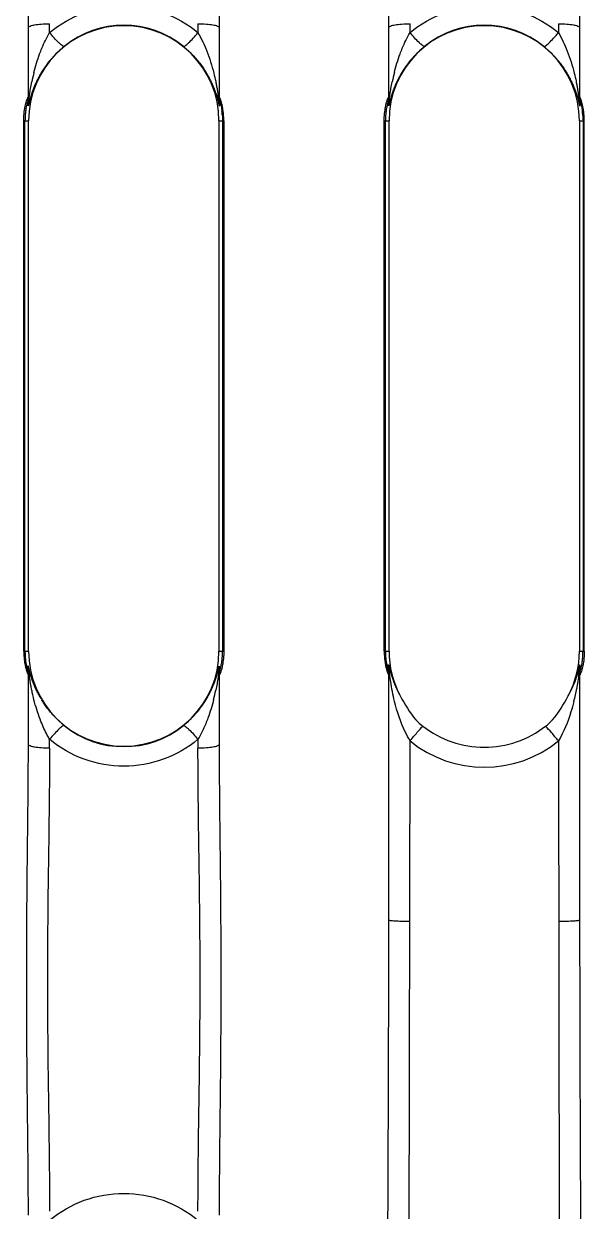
# Model space of a CAD drawing. Header units: millimetres. Extents: x 309 to 11345, y -1340 to 1318.
# Drawn here: x 10820.5 to 10847.1, y -484.8 to -428.5 of the extents above; entities that cross this region are included whole.
import ezdxf

# ---------------------------------------------------------------- set-up
doc = ezdxf.new("R2010")
doc.units = ezdxf.units.MM
doc.header["$LTSCALE"] = 16.335
doc.linetypes.add('HIDDEN', pattern=[0.2, 0.1, -0.1])
doc.layers.get('0').update_dxf_attribs({"linetype": 'CONTINUOUS'})
doc.layers.add('DEFAULT_2', color=8, linetype='HIDDEN')

msp = doc.modelspace()

# ---------------------------------------------------------------- linework, layer by layer
at = {"color": 7, "linetype": 'Continuous'}
for p, q in [((10820.739, -432.231), (10820.739, -428.691)), ((10821.745, -428.934), (10821.745, -428.512)), ((10828.783, -428.512), (10828.783, -428.934)), ((10829.789, -428.691), (10829.789, -432.231)), ((10837.833, -432.231), (10837.833, -428.691)), ((10838.838, -428.934), (10838.838, -428.512)), ((10845.877, -428.512), (10845.877, -428.934)), ((10846.882, -428.691), (10846.882, -432.231)), ((10820.52, -458.257), (10820.52, -433.119)), ((10820.52, -433.119), (10820.75, -433.119)), ((10820.579, -458.257), (10820.579, -433.119)), ((10820.75, -458.257), (10820.75, -433.119)), ((10829.777, -433.119), (10829.777, -458.257)), ((10829.777, -433.119), (10830.007, -433.119)), ((10829.949, -433.119), (10829.949, -458.257)), ((10830.007, -433.119), (10830.007, -458.257)), ((10837.614, -458.257), (10837.614, -433.119)), ((10837.614, -433.119), (10837.844, -433.119)), ((10837.672, -458.257), (10837.672, -433.119)), ((10837.844, -458.257), (10837.844, -433.119)), ((10846.871, -433.119), (10846.871, -458.257)), ((10846.871, -433.119), (10847.101, -433.119)), ((10847.042, -433.119), (10847.042, -458.257)), ((10847.101, -458.257), (10847.101, -433.119)), ((10820.52, -458.257), (10820.75, -458.257)), ((10829.777, -458.257), (10830.007, -458.257)), ((10837.614, -458.257), (10837.844, -458.257)), ((10846.871, -458.257), (10847.101, -458.257)), ((10820.739, -462.685), (10820.739, -459.145)), ((10829.789, -459.145), (10829.789, -462.685)), ((10837.833, -471.019), (10837.833, -459.084)), ((10846.882, -459.084), (10846.882, -471.019)), ((10821.745, -462.865), (10821.745, -462.442)), ((10828.783, -462.442), (10828.783, -462.865)), ((10838.777, -501.996), (10838.838, -462.516)), ((10845.877, -462.516), (10845.938, -501.996))]:
    msp.add_line(p, q, dxfattribs=at)
for centre, radius, start, end in [((10825.264, -433.119), 4.514, 0, 180), ((10825.264, -433.067), 4.481, 50.8645, 129.1355), ((10842.357, -433.119), 4.514, 0, 180), ((10842.357, -433.067), 4.481, 50.8645, 129.1355), ((10830.08, -433.117), 9.364, 165.801, 168.5758), ((10847.174, -433.117), 9.364, 165.801, 168.5758), ((10819.704, -432.006), 1.035, 348.0413, 359.9855), ((10796.567, -433.296), 24.174, 2.1155, 2.5502), ((10819.747, -432.233), 0.992, 350.0929, 0.0811), ((10830.823, -432.006), 1.035, 180.0136, 191.9603), ((10830.781, -432.233), 0.992, 179.9201, 189.9059), ((10855.058, -433.338), 25.272, 177.7374, 177.8828), ((10852.879, -433.251), 23.091, 177.4423, 177.7382), ((10836.798, -432.006), 1.035, 348.0413, 359.9855), ((10815.803, -433.212), 22.03, 2.1049, 2.5802), ((10836.836, -432.231), 0.997, 350.0466, 359.9882), ((10847.917, -432.006), 1.035, 180.0207, 191.9619), ((10847.879, -432.231), 0.997, 180.0114, 189.9533), ((10868.929, -433.213), 22.046, 177.7295, 177.895), ((10869.523, -433.238), 22.641, 177.424, 177.7254), ((10825.919, -433.15), 4.031, 4.0408, 7.3098), ((10843.012, -433.15), 4.031, 4.0409, 7.3098), ((10825.264, -458.257), 4.514, 180, 0), ((10842.357, -458.257), 4.514, 180, 208.095), ((10842.357, -458.257), 4.514, 331.9003, 0), ((10797.649, -458.125), 23.091, 357.4423, 357.7382), ((10819.705, -459.37), 1.035, 0.0136, 11.9603), ((10795.469, -458.039), 25.272, 357.7374, 357.8828), ((10819.731, -459.146), 1.008, 0.0609, 9.8902), ((10830.781, -459.144), 0.992, 170.0929, 180.0812), ((10830.823, -459.37), 1.035, 168.0412, 179.986), ((10853.961, -458.08), 24.174, 182.1155, 182.5502), ((10816.02, -458.172), 21.812, 357.4164, 357.8109), ((10836.797, -459.37), 1.035, 4.0038, 11.9625), ((10815.784, -458.164), 22.048, 357.8136, 358.0275), ((10847.917, -459.37), 1.035, 168.0405, 176.0034), ((10868.536, -458.179), 21.653, 181.9711, 182.3942), ((10870.481, -458.095), 23.6, 182.399, 182.5752), ((10837.171, -458.296), 9.727, 346.0175, 349.7372), ((10820.453, -458.26), 9.359, 345.7983, 348.5588), ((10842.494, -458.05), 4.733, 205.5749, 209.5312), ((10842.084, -457.978), 4.887, 330.5216, 333.608), ((10825.264, -458.309), 4.481, 230.8656, 309.1337), ((10842.357, -458.201), 5.568, 230.8011, 309.2006)]:
    msp.add_arc(centre, radius, start, end, dxfattribs=at)
for points, knots in [([(10820.739, -428.691), (10820.739, -426.837), (10820.688, -423.118), (10820.645, -417.534), (10820.688, -411.95), (10820.739, -408.231), (10820.739, -406.377)], [0, 0, 0, 0, 0.249324, 0.499998, 0.750687, 1, 1, 1, 1]), ([(10829.789, -406.377), (10829.789, -408.231), (10829.839, -411.95), (10829.883, -417.534), (10829.839, -423.118), (10829.789, -426.837), (10829.789, -428.691)], [0, 0, 0, 0, 0.249311, 0.500002, 0.750674, 1, 1, 1, 1]), ([(10837.833, -428.691), (10837.833, -426.837), (10837.782, -423.118), (10837.738, -417.534), (10837.782, -411.95), (10837.833, -408.231), (10837.833, -406.377)], [0, 0, 0, 0, 0.249324, 0.499998, 0.750687, 1, 1, 1, 1]), ([(10846.882, -406.377), (10846.882, -408.232), (10846.933, -411.95), (10846.977, -417.534), (10846.933, -423.118), (10846.882, -426.837), (10846.882, -428.691)], [0, 0, 0, 0, 0.249332, 0.5, 0.750668, 1, 1, 1, 1]), ([(10821.745, -428.934), (10822.232, -428.532), (10823.355, -427.887), (10825.264, -427.552), (10827.172, -427.887), (10828.296, -428.532), (10828.783, -428.934)], [0, 0, 0, 0, 0.249605, 0.500006, 0.750405, 1, 1, 1, 1]), ([(10838.838, -428.934), (10839.325, -428.532), (10840.449, -427.887), (10842.357, -427.552), (10844.266, -427.887), (10845.39, -428.532), (10845.877, -428.934)], [0, 0, 0, 0, 0.249605, 0.500006, 0.750405, 1, 1, 1, 1]), ([(10820.739, -428.691), (10820.739, -428.655), (10820.869, -428.596), (10821.057, -428.557), (10821.376, -428.519), (10821.611, -428.512), (10821.745, -428.512)], [0, 0, 0, 0, 0.105188, 0.315079, 0.615705, 1, 1, 1, 1]), ([(10821.275, -429.941), (10821.308, -429.852), (10821.445, -429.507), (10821.607, -429.173), (10821.745, -428.934)], [0, 0, 0, 0, 0.256404, 1, 1, 1, 1]), ([(10822.435, -429.591), (10822.423, -429.594), (10822.387, -429.578), (10822.332, -429.542), (10822.256, -429.479), (10822.127, -429.36), (10821.953, -429.176), (10821.815, -429.018), (10821.745, -428.934)], [0, 0, 0, 0, 0.038918, 0.110646, 0.213333, 0.343087, 0.66087, 1, 1, 1, 1]), ([(10828.092, -429.591), (10828.103, -429.594), (10828.135, -429.581), (10828.185, -429.549), (10828.257, -429.493), (10828.384, -429.377), (10828.563, -429.189), (10828.708, -429.024), (10828.783, -428.934)], [0, 0, 0, 0, 0.034384, 0.097734, 0.191301, 0.314583, 0.635993, 1, 1, 1, 1]), ([(10828.783, -428.512), (10828.917, -428.512), (10829.151, -428.519), (10829.471, -428.557), (10829.659, -428.596), (10829.788, -428.655), (10829.789, -428.691)], [0, 0, 0, 0, 0.384295, 0.684921, 0.894812, 1, 1, 1, 1]), ([(10837.833, -428.691), (10837.833, -428.655), (10837.963, -428.596), (10838.15, -428.557), (10838.47, -428.519), (10838.705, -428.512), (10838.838, -428.512)], [0, 0, 0, 0, 0.105188, 0.315079, 0.615705, 1, 1, 1, 1]), ([(10838.369, -429.941), (10838.402, -429.852), (10838.538, -429.507), (10838.701, -429.173), (10838.838, -428.934)], [0, 0, 0, 0, 0.256404, 1, 1, 1, 1]), ([(10839.529, -429.591), (10839.517, -429.594), (10839.481, -429.578), (10839.426, -429.542), (10839.349, -429.479), (10839.22, -429.36), (10839.047, -429.176), (10838.908, -429.018), (10838.838, -428.934)], [0, 0, 0, 0, 0.038918, 0.110646, 0.213333, 0.343087, 0.66087, 1, 1, 1, 1]), ([(10845.186, -429.591), (10845.196, -429.594), (10845.228, -429.581), (10845.279, -429.549), (10845.35, -429.493), (10845.477, -429.377), (10845.656, -429.189), (10845.801, -429.024), (10845.877, -428.934)], [0, 0, 0, 0, 0.034384, 0.097734, 0.191301, 0.314583, 0.635993, 1, 1, 1, 1]), ([(10845.877, -428.512), (10846.01, -428.512), (10846.245, -428.519), (10846.564, -428.557), (10846.752, -428.596), (10846.882, -428.655), (10846.882, -428.691)], [0, 0, 0, 0, 0.384295, 0.684921, 0.894812, 1, 1, 1, 1]), ([(10822.435, -429.591), (10822.336, -429.671), (10821.956, -430.007), (10821.628, -430.401), (10821.422, -430.719)], [0, 0, 0, 0, 0.252974, 1, 1, 1, 1]), ([(10839.529, -429.591), (10839.429, -429.671), (10839.049, -430.007), (10838.721, -430.401), (10838.516, -430.719)], [0, 0, 0, 0, 0.252974, 1, 1, 1, 1]), ([(10820.739, -432.232), (10820.739, -432.344), (10820.802, -431.807), (10820.837, -431.609), (10820.88, -431.37), (10820.901, -431.263)], [0, 0, 0, 0, 0.34385, 0.666576, 1, 1, 1, 1]), ([(10829.534, -430.853), (10829.566, -430.982), (10829.61, -431.176), (10829.661, -431.436), (10829.694, -431.631), (10829.725, -431.828), (10829.746, -431.985), (10829.763, -432.122), (10829.772, -432.18), (10829.785, -432.3), (10829.789, -432.244), (10829.789, -432.231)], [0, 0, 0, 0, 0.269433, 0.403924, 0.538166, 0.671965, 0.804684, 0.869898, 0.931992, 0.974014, 1, 1, 1, 1]), ([(10837.833, -432.232), (10837.833, -432.344), (10837.895, -431.807), (10837.931, -431.609), (10837.973, -431.37), (10837.995, -431.263)], [0, 0, 0, 0, 0.34385, 0.666576, 1, 1, 1, 1]), ([(10846.627, -430.853), (10846.659, -430.982), (10846.703, -431.176), (10846.754, -431.436), (10846.788, -431.631), (10846.818, -431.828), (10846.84, -431.985), (10846.857, -432.122), (10846.865, -432.18), (10846.879, -432.3), (10846.882, -432.244), (10846.882, -432.231)], [0, 0, 0, 0, 0.269433, 0.403925, 0.538166, 0.671965, 0.804685, 0.869898, 0.931993, 0.974015, 1, 1, 1, 1]), ([(10820.52, -433.119), (10820.52, -432.886), (10820.551, -432.563), (10820.643, -432.2), (10820.687, -432.066), (10820.71, -432.018)], [0, 0, 0, 0, 0.624758, 0.85802, 1, 1, 1, 1]), ([(10820.717, -432.221), (10820.716, -432.215), (10820.714, -432.198), (10820.688, -432.236), (10820.679, -432.286), (10820.648, -432.395), (10820.625, -432.533), (10820.61, -432.64), (10820.604, -432.697)], [0, 0, 0, 0, 0.030803, 0.058491, 0.180435, 0.388705, 0.667761, 1, 1, 1, 1]), ([(10820.71, -432.018), (10820.716, -432.007), (10820.729, -431.969), (10820.739, -431.999), (10820.739, -432.007)], [0, 0, 0, 0, 0.641827, 1, 1, 1, 1]), ([(10830.007, -433.119), (10830.007, -433.037), (10830.001, -432.875), (10829.979, -432.649), (10829.937, -432.422), (10829.91, -432.271), (10829.789, -431.919), (10829.789, -432.007)], [0, 0, 0, 0, 0.215172, 0.421412, 0.609621, 0.770699, 1, 1, 1, 1]), ([(10829.811, -432.221), (10829.811, -432.215), (10829.813, -432.199), (10829.837, -432.229), (10829.844, -432.274), (10829.874, -432.368), (10829.895, -432.491), (10829.91, -432.585), (10829.917, -432.637)], [0, 0, 0, 0, 0.034043, 0.059513, 0.177445, 0.383241, 0.662653, 1, 1, 1, 1]), ([(10837.614, -433.119), (10837.614, -432.886), (10837.644, -432.563), (10837.736, -432.2), (10837.781, -432.066), (10837.804, -432.018)], [0, 0, 0, 0, 0.624758, 0.85802, 1, 1, 1, 1]), ([(10837.81, -432.221), (10837.81, -432.215), (10837.807, -432.198), (10837.782, -432.236), (10837.773, -432.286), (10837.742, -432.395), (10837.719, -432.533), (10837.704, -432.64), (10837.697, -432.697)], [0, 0, 0, 0, 0.030803, 0.058491, 0.180435, 0.388705, 0.667761, 1, 1, 1, 1]), ([(10837.804, -432.018), (10837.809, -432.007), (10837.823, -431.969), (10837.833, -431.999), (10837.833, -432.007)], [0, 0, 0, 0, 0.641826, 1, 1, 1, 1]), ([(10846.911, -432.018), (10846.905, -432.007), (10846.892, -431.969), (10846.882, -431.999), (10846.882, -432.007)], [0, 0, 0, 0, 0.642381, 1, 1, 1, 1]), ([(10846.905, -432.221), (10846.905, -432.215), (10846.906, -432.199), (10846.931, -432.229), (10846.938, -432.274), (10846.967, -432.368), (10846.989, -432.491), (10847.004, -432.585), (10847.01, -432.637)], [0, 0, 0, 0, 0.034041, 0.059512, 0.177444, 0.383239, 0.662651, 1, 1, 1, 1]), ([(10847.101, -433.119), (10847.101, -432.886), (10847.07, -432.563), (10846.979, -432.2), (10846.934, -432.066), (10846.911, -432.018)], [0, 0, 0, 0, 0.624553, 0.857924, 1, 1, 1, 1]), ([(10820.604, -432.697), (10820.6, -432.731), (10820.586, -432.871), (10820.579, -433.012), (10820.579, -433.119)], [0, 0, 0, 0, 0.240834, 1, 1, 1, 1]), ([(10837.697, -432.697), (10837.693, -432.731), (10837.679, -432.871), (10837.672, -433.012), (10837.672, -433.119)], [0, 0, 0, 0, 0.240834, 1, 1, 1, 1]), ([(10820.52, -458.257), (10820.52, -458.339), (10820.527, -458.501), (10820.548, -458.727), (10820.59, -458.955), (10820.618, -459.105), (10820.739, -459.457), (10820.739, -459.37)], [0, 0, 0, 0, 0.215053, 0.421757, 0.609813, 0.770749, 1, 1, 1, 1]), ([(10820.579, -458.257), (10820.579, -458.319), (10820.584, -458.451), (10820.597, -458.693), (10820.709, -459.336), (10820.717, -459.156)], [0, 0, 0, 0, 0.205311, 0.405114, 1, 1, 1, 1]), ([(10830.007, -458.257), (10830.007, -458.491), (10829.977, -458.814), (10829.885, -459.177), (10829.84, -459.31), (10829.817, -459.358)], [0, 0, 0, 0, 0.625051, 0.858243, 1, 1, 1, 1]), ([(10829.924, -458.678), (10829.928, -458.644), (10829.942, -458.504), (10829.949, -458.364), (10829.949, -458.257)], [0, 0, 0, 0, 0.240886, 1, 1, 1, 1]), ([(10837.614, -458.257), (10837.614, -458.339), (10837.62, -458.501), (10837.642, -458.727), (10837.684, -458.955), (10837.711, -459.105), (10837.833, -459.457), (10837.833, -459.37)], [0, 0, 0, 0, 0.215053, 0.421757, 0.609813, 0.770749, 1, 1, 1, 1]), ([(10837.672, -458.257), (10837.672, -458.375), (10837.686, -458.6), (10837.715, -458.846), (10837.756, -459.033), (10837.766, -459.086), (10837.804, -459.185), (10837.809, -459.167)], [0, 0, 0, 0, 0.382115, 0.715118, 0.843957, 0.938398, 1, 1, 1, 1]), ([(10847.101, -458.257), (10847.101, -458.492), (10847.07, -458.816), (10846.978, -459.179), (10846.933, -459.313), (10846.91, -459.36)], [0, 0, 0, 0, 0.62643, 0.859562, 1, 1, 1, 1]), ([(10847.018, -458.678), (10847.021, -458.644), (10847.035, -458.504), (10847.042, -458.364), (10847.042, -458.257)], [0, 0, 0, 0, 0.240886, 1, 1, 1, 1]), ([(10829.811, -459.156), (10829.811, -459.161), (10829.814, -459.178), (10829.839, -459.14), (10829.848, -459.09), (10829.88, -458.981), (10829.903, -458.842), (10829.918, -458.736), (10829.924, -458.678)], [0, 0, 0, 0, 0.030725, 0.05846, 0.180454, 0.388744, 0.667802, 1, 1, 1, 1]), ([(10846.905, -459.156), (10846.905, -459.161), (10846.907, -459.178), (10846.933, -459.14), (10846.942, -459.09), (10846.973, -458.981), (10846.996, -458.842), (10847.011, -458.736), (10847.018, -458.678)], [0, 0, 0, 0, 0.030725, 0.05846, 0.180454, 0.388744, 0.667802, 1, 1, 1, 1]), ([(10821.036, -460.686), (10820.994, -460.532), (10820.939, -460.299), (10820.876, -459.988), (10820.835, -459.759), (10820.8, -459.531), (10820.777, -459.353), (10820.758, -459.211), (10820.755, -459.16), (10820.739, -459.095), (10820.739, -459.134), (10820.739, -459.145)], [0, 0, 0, 0, 0.292118, 0.43776, 0.581278, 0.721057, 0.856797, 0.920099, 0.965443, 0.979589, 1, 1, 1, 1]), ([(10829.789, -459.145), (10829.789, -459.032), (10829.726, -459.57), (10829.69, -459.77), (10829.647, -460.009), (10829.626, -460.117)], [0, 0, 0, 0, 0.344427, 0.666857, 1, 1, 1, 1]), ([(10829.817, -459.358), (10829.812, -459.37), (10829.798, -459.408), (10829.789, -459.377), (10829.789, -459.37)], [0, 0, 0, 0, 0.639552, 1, 1, 1, 1]), ([(10838.104, -460.641), (10838.066, -460.488), (10838, -460.198), (10837.913, -459.677), (10837.888, -459.502), (10837.833, -459.017), (10837.833, -459.084)], [0, 0, 0, 0, 0.29827, 0.592692, 0.874293, 1, 1, 1, 1]), ([(10846.882, -459.083), (10846.882, -458.968), (10846.83, -459.503), (10846.796, -459.701), (10846.761, -459.927), (10846.742, -460.029)], [0, 0, 0, 0, 0.361111, 0.675634, 1, 1, 1, 1]), ([(10846.91, -459.36), (10846.905, -459.371), (10846.891, -459.407), (10846.882, -459.377), (10846.882, -459.37)], [0, 0, 0, 0, 0.626955, 1, 1, 1, 1]), ([(10838.375, -460.383), (10838.588, -460.78), (10838.888, -461.312), (10839.328, -461.727), (10839.447, -461.819)], [0, 0, 0, 0, 0.749608, 1, 1, 1, 1]), ([(10845.267, -461.819), (10845.386, -461.727), (10845.826, -461.312), (10846.127, -460.78), (10846.339, -460.383)], [0, 0, 0, 0, 0.250455, 1, 1, 1, 1]), ([(10828.092, -461.785), (10828.192, -461.705), (10828.572, -461.37), (10828.9, -460.975), (10829.105, -460.658)], [0, 0, 0, 0, 0.252968, 1, 1, 1, 1]), ([(10838.838, -462.516), (10838.756, -462.376), (10838.444, -461.779), (10838.227, -461.135), (10838.104, -460.641)], [0, 0, 0, 0, 0.242179, 1, 1, 1, 1]), ([(10846.61, -460.646), (10846.568, -460.812), (10846.388, -461.458), (10846.129, -462.085), (10845.877, -462.516)], [0, 0, 0, 0, 0.255105, 1, 1, 1, 1]), ([(10821.745, -462.442), (10821.707, -462.376), (10821.556, -462.102), (10821.426, -461.817), (10821.338, -461.598)], [0, 0, 0, 0, 0.242865, 1, 1, 1, 1]), ([(10829.252, -461.435), (10829.219, -461.524), (10829.083, -461.869), (10828.921, -462.203), (10828.783, -462.442)], [0, 0, 0, 0, 0.256402, 1, 1, 1, 1]), ([(10822.435, -461.785), (10822.425, -461.783), (10822.393, -461.795), (10822.342, -461.827), (10822.271, -461.883), (10822.144, -461.999), (10821.965, -462.188), (10821.82, -462.353), (10821.745, -462.442)], [0, 0, 0, 0, 0.034385, 0.097735, 0.191302, 0.314585, 0.635995, 1, 1, 1, 1]), ([(10828.092, -461.785), (10828.104, -461.782), (10828.14, -461.798), (10828.196, -461.835), (10828.272, -461.897), (10828.401, -462.017), (10828.575, -462.2), (10828.713, -462.359), (10828.783, -462.442)], [0, 0, 0, 0, 0.038918, 0.110645, 0.213333, 0.343086, 0.66087, 1, 1, 1, 1]), ([(10838.838, -462.516), (10838.951, -462.379), (10839.15, -462.143), (10839.354, -461.911), (10839.447, -461.819)], [0, 0, 0, 0, 0.576328, 1, 1, 1, 1]), ([(10839.447, -461.819), (10839.859, -462.137), (10840.792, -462.643), (10842.357, -462.906), (10843.923, -462.643), (10844.856, -462.137), (10845.267, -461.819)], [0, 0, 0, 0, 0.250023, 0.5, 0.749971, 1, 1, 1, 1]), ([(10845.877, -462.516), (10845.768, -462.384), (10845.569, -462.148), (10845.365, -461.916), (10845.267, -461.819)], [0, 0, 0, 0, 0.554752, 1, 1, 1, 1]), ([(10820.739, -484.999), (10820.739, -483.145), (10820.688, -479.426), (10820.645, -473.842), (10820.688, -468.258), (10820.739, -464.539), (10820.739, -462.685)], [0, 0, 0, 0, 0.249324, 0.499998, 0.750687, 1, 1, 1, 1]), ([(10821.745, -462.865), (10821.611, -462.865), (10821.376, -462.858), (10821.057, -462.82), (10820.869, -462.78), (10820.739, -462.721), (10820.739, -462.685)], [0, 0, 0, 0, 0.384296, 0.684921, 0.894812, 1, 1, 1, 1]), ([(10828.783, -462.442), (10828.296, -462.845), (10827.172, -463.49), (10825.264, -463.824), (10823.355, -463.489), (10822.232, -462.845), (10821.745, -462.442)], [0, 0, 0, 0, 0.249608, 0.500009, 0.750407, 1, 1, 1, 1]), ([(10829.789, -462.685), (10829.788, -462.721), (10829.659, -462.78), (10829.471, -462.82), (10829.151, -462.858), (10828.917, -462.865), (10828.783, -462.865)], [0, 0, 0, 0, 0.105188, 0.315079, 0.615704, 1, 1, 1, 1]), ([(10829.789, -462.685), (10829.789, -464.539), (10829.839, -468.258), (10829.883, -473.842), (10829.839, -479.426), (10829.789, -483.145), (10829.789, -484.999)], [0, 0, 0, 0, 0.249311, 0.500002, 0.750674, 1, 1, 1, 1]), ([(10821.745, -462.865), (10821.745, -464.688), (10821.681, -468.347), (10821.624, -473.842), (10821.681, -479.338), (10821.745, -482.996), (10821.745, -484.82)], [0, 0, 0, 0, 0.249107, 0.499999, 0.750892, 1, 1, 1, 1]), ([(10828.783, -484.82), (10828.783, -482.996), (10828.846, -479.338), (10828.904, -473.842), (10828.846, -468.347), (10828.783, -464.688), (10828.783, -462.865)], [0, 0, 0, 0, 0.249108, 0.5, 0.750892, 1, 1, 1, 1]), ([(10837.833, -532.973), (10837.833, -527.812), (10837.782, -517.487), (10837.737, -501.996), (10837.783, -486.506), (10837.833, -476.18), (10837.833, -471.019)], [0, 0, 0, 0, 0.249914, 0.5, 0.750086, 1, 1, 1, 1]), ([(10838.838, -471.084), (10838.705, -471.084), (10838.515, -471.082), (10838.279, -471.073), (10838.134, -471.066), (10838.018, -471.057), (10837.922, -471.047), (10837.872, -471.036), (10837.833, -471.027), (10837.833, -471.019)], [0, 0, 0, 0, 0.395335, 0.561502, 0.70304, 0.821266, 0.913141, 0.97432, 1, 1, 1, 1]), ([(10846.882, -471.019), (10846.882, -471.027), (10846.843, -471.036), (10846.792, -471.047), (10846.697, -471.057), (10846.58, -471.066), (10846.436, -471.073), (10846.199, -471.082), (10846.01, -471.084), (10845.877, -471.084)], [0, 0, 0, 0, 0.02568, 0.086859, 0.178734, 0.29696, 0.438498, 0.604665, 1, 1, 1, 1]), ([(10846.882, -471.019), (10846.882, -476.18), (10846.932, -486.506), (10846.977, -501.996), (10846.932, -517.487), (10846.882, -527.812), (10846.882, -532.973)], [0, 0, 0, 0, 0.249913, 0.5, 0.750087, 1, 1, 1, 1]), ([(10821.745, -485.242), (10822.232, -484.84), (10823.355, -484.195), (10825.264, -483.86), (10827.172, -484.194), (10828.296, -484.839), (10828.783, -485.242)], [0, 0, 0, 0, 0.249607, 0.500006, 0.750406, 1, 1, 1, 1])]:
    msp.add_open_spline(points, degree=3, knots=knots, dxfattribs=at)
for points in [[(10828.783, -428.934), (10828.944, -429.213), (10829.082, -429.505), (10829.2, -429.804)], [(10845.877, -428.934), (10846.037, -429.213), (10846.175, -429.505), (10846.293, -429.804)], [(10821.002, -430.82), (10821.077, -430.523), (10821.168, -430.228), (10821.275, -429.941)], [(10829.2, -429.804), (10829.335, -430.145), (10829.445, -430.497), (10829.534, -430.853)], [(10838.095, -430.82), (10838.171, -430.523), (10838.261, -430.228), (10838.369, -429.941)], [(10846.293, -429.804), (10846.428, -430.145), (10846.539, -430.497), (10846.627, -430.853)], [(10829.939, -432.865), (10829.945, -432.95), (10829.949, -433.035), (10829.949, -433.119)], [(10847.033, -432.865), (10847.039, -432.95), (10847.042, -433.035), (10847.042, -433.119)], [(10829.526, -460.556), (10829.45, -460.854), (10829.36, -461.148), (10829.252, -461.435)], [(10821.338, -461.598), (10821.219, -461.3), (10821.119, -460.995), (10821.036, -460.686)]]:
    msp.add_open_spline(points, degree=3, dxfattribs=at)
at = {"layer": 'DEFAULT_2', "color": 8, "linetype": 'HIDDEN'}
for centre, radius, start, end in [((10825.423, -433.304), 4.763, 147.1371, 150.6185), ((10825.108, -433.301), 4.759, 29.1846, 32.6176), ((10842.517, -433.304), 4.763, 147.1371, 150.6185), ((10842.202, -433.301), 4.759, 29.1846, 32.6176), ((10836.848, -459.084), 0.985, 0.0488, 9.4006), ((10836.804, -459.37), 1.029, 0.0053, 4.0038), ((10847.864, -459.084), 0.982, 170.5815, 179.9885), ((10847.911, -459.37), 1.029, 176.0034, 179.9948), ((10842.2, -458.039), 4.756, 333.6469, 337.8641), ((10825.416, -458.077), 4.755, 206.8392, 210.8929), ((10825.104, -458.073), 4.763, 327.1309, 330.6067)]:
    msp.add_arc(centre, radius, start, end, dxfattribs=at)
for points, knots in [([(10828.092, -429.591), (10828.193, -429.673), (10828.578, -430.012), (10828.91, -430.413), (10829.116, -430.736)], [0, 0, 0, 0, 0.252717, 1, 1, 1, 1]), ([(10845.186, -429.591), (10845.286, -429.673), (10845.672, -430.012), (10846.003, -430.413), (10846.21, -430.736)], [0, 0, 0, 0, 0.252717, 1, 1, 1, 1]), ([(10821.273, -430.967), (10821.203, -431.091), (10821.076, -431.343), (10820.922, -431.727), (10820.828, -432.042), (10820.77, -432.266), (10820.75, -432.364), (10820.736, -432.403)], [0, 0, 0, 0, 0.278546, 0.548723, 0.805103, 0.919661, 1, 1, 1, 1]), ([(10829.263, -430.981), (10829.341, -431.12), (10829.476, -431.386), (10829.653, -431.88), (10829.703, -432.036), (10829.801, -432.457), (10829.804, -432.403)], [0, 0, 0, 0, 0.313687, 0.616206, 0.894524, 1, 1, 1, 1]), ([(10838.366, -430.967), (10838.296, -431.091), (10838.169, -431.343), (10838.016, -431.727), (10837.921, -432.042), (10837.863, -432.266), (10837.843, -432.364), (10837.83, -432.403)], [0, 0, 0, 0, 0.278546, 0.548723, 0.805103, 0.919661, 1, 1, 1, 1]), ([(10846.356, -430.981), (10846.434, -431.12), (10846.569, -431.386), (10846.746, -431.88), (10846.796, -432.036), (10846.895, -432.457), (10846.897, -432.403)], [0, 0, 0, 0, 0.313687, 0.616206, 0.894524, 1, 1, 1, 1]), ([(10837.819, -458.923), (10837.826, -458.883), (10837.898, -459.212), (10837.938, -459.341), (10838.068, -459.749), (10838.167, -459.974), (10838.224, -460.093)], [0, 0, 0, 0, 0.099503, 0.374356, 0.68003, 1, 1, 1, 1]), ([(10821.173, -460.224), (10821.11, -460.097), (10820.999, -459.858), (10820.849, -459.417), (10820.817, -459.283), (10820.726, -458.932), (10820.724, -458.973)], [0, 0, 0, 0, 0.319038, 0.626564, 0.906686, 1, 1, 1, 1]), ([(10829.254, -460.41), (10829.324, -460.286), (10829.451, -460.035), (10829.605, -459.651), (10829.699, -459.336), (10829.757, -459.112), (10829.777, -459.013), (10829.791, -458.974)], [0, 0, 0, 0, 0.278231, 0.548124, 0.804319, 0.919028, 1, 1, 1, 1]), ([(10846.895, -458.923), (10846.895, -458.919), (10846.894, -458.908), (10846.879, -458.923), (10846.878, -458.949), (10846.864, -458.994), (10846.852, -459.049), (10846.831, -459.134), (10846.79, -459.297), (10846.717, -459.54), (10846.646, -459.733), (10846.606, -459.831)], [0, 0, 0, 0, 0.012178, 0.019722, 0.048243, 0.097488, 0.158495, 0.224418, 0.366579, 0.675376, 1, 1, 1, 1]), ([(10822.435, -461.785), (10822.325, -461.696), (10821.906, -461.323), (10821.551, -460.877), (10821.336, -460.518)], [0, 0, 0, 0, 0.253738, 1, 1, 1, 1])]:
    msp.add_open_spline(points, degree=3, knots=knots, dxfattribs=at)

doc.saveas('drawing.dxf')
